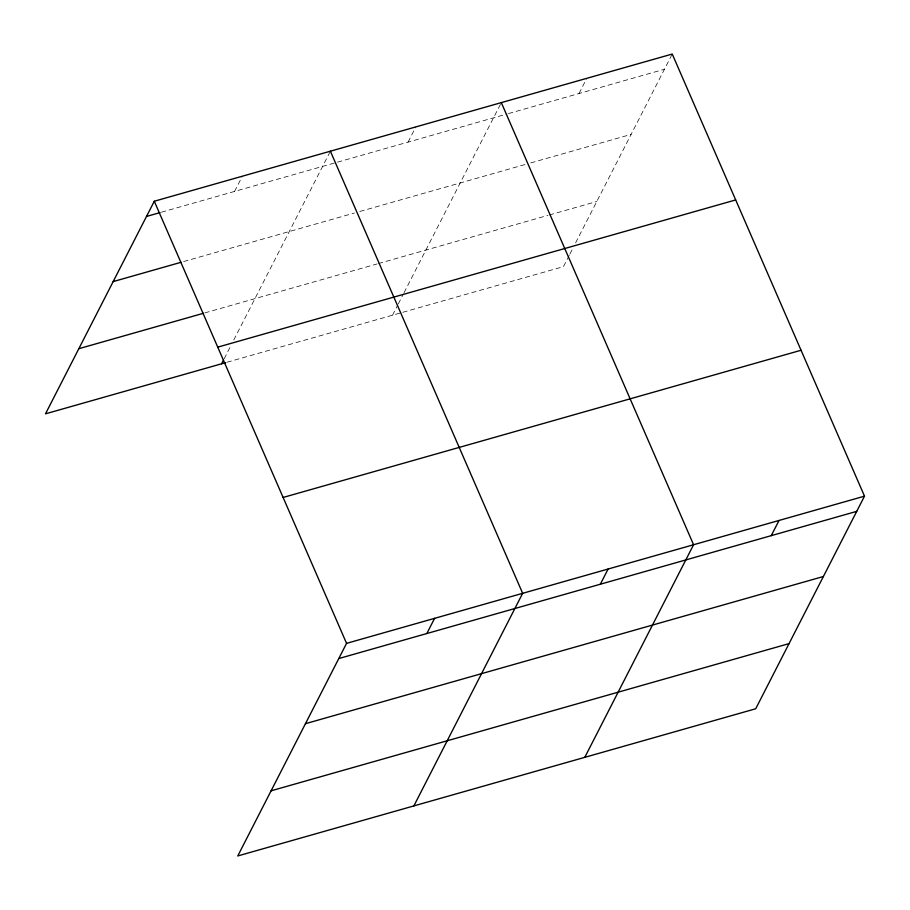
<?xml version="1.0" encoding="UTF-8"?>
<svg xmlns="http://www.w3.org/2000/svg" width="910" height="910" viewBox="0 0 910 910"><rect width="100%" height="100%" fill="white"/><g stroke="black" fill="none" stroke-linecap="round" stroke-linejoin="round"><path stroke-width="0.68" stroke-dasharray="4.55 3.41" d="M234.564 191.418L242.344 176.221M224.167 358.779L230.571 346.255M233.779 339.987L330.387 151.196M408.078 142.108L415.847 126.911M392.517 315.213L397.647 305.191M398.296 303.94L403.414 293.919M404.063 292.667L501.308 102.614M578.999 93.525L586.768 78.328M569.216 255.369L563.438 266.641L402.015 312.517M569.853 254.118L573.061 247.85M575.62 242.833L672.24 54.043M161.411 212.212L336.177 162.537M337.53 162.151L507.097 113.966M508.451 113.579L664.459 69.24M183.615 261.568L354.388 213.031M359.814 211.484L525.309 164.46M530.735 162.913L631.119 134.384M204.818 312.892L377.024 263.957M378.378 263.57L547.945 215.374M549.299 214.987L596.778 201.497M227.022 362.248L400.662 312.903"/><path stroke-width="1.36" d="M864.5 496.166L346.562 643.359L237.76 855.957L755.709 708.765L864.5 496.166L672.24 54.043L154.29 201.235L45.5 413.834L225.669 362.635M221.596 363.795L223.519 360.03M426.824 633.542L434.605 618.334M413.868 805.907L522.659 593.309L330.387 151.196M600.338 584.22L608.119 569.023M584.789 757.336L693.579 544.737L501.308 102.614M771.259 535.649L779.04 520.452M146.51 216.444L160.058 212.587M113.181 281.588L180.908 262.33M78.829 348.701L203.465 313.279M217.74 347.142L735.678 199.938M283.112 497.463L801.05 350.259M338.782 658.556L856.719 511.363M305.441 723.7L823.391 576.508M271.1 790.813L789.038 643.62M154.29 201.235L346.562 643.359"/></g></svg>
